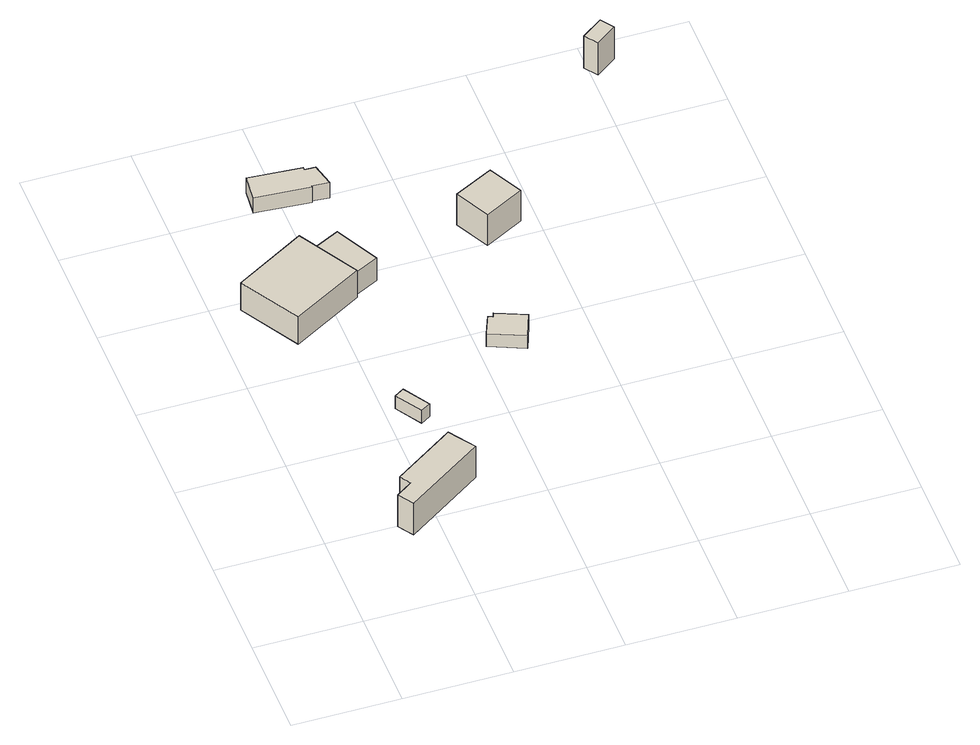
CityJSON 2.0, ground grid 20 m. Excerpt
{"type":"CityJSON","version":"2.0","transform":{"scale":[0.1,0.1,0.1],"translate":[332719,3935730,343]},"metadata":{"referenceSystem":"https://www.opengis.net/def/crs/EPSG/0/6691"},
"CityObjects":{
"building1":{"type":"Building","attributes":{"measuredHeight":14.3,"BuildingIDAttribute.prefecture":"14","BuildingIDAttribute.city":"14151","BuildingDetailAttribute.surveyYear":2015,"BuildingLandSlideRiskAttribute.description":"1","BuildingLandSlideRiskAttribute.areaType":"1"},"geometry":[{"type":"Solid","lod":"1","boundaries":[[[[0,1,2,3,4,5]],[[4,6,7,5]],[[3,8,6,4]],[[2,9,8,3]],[[1,10,9,2]],[[0,11,10,1]],[[5,7,11,0]],[[6,8,9,10,11,7]]]]}]},
"building2":{"type":"Building","attributes":{"measuredHeight":4,"BuildingIDAttribute.prefecture":"14","BuildingIDAttribute.city":"14151","BuildingDetailAttribute.surveyYear":2015},"geometry":[{"type":"Solid","lod":"1","boundaries":[[[[12,13,14,15]],[[14,16,17,15]],[[13,18,16,14]],[[12,19,18,13]],[[15,17,19,12]],[[16,18,19,17]]]]}]},
"building3":{"type":"Building","attributes":{"usage":"431","measuredHeight":6.7,"storeysAboveGround":1,"BuildingIDAttribute.prefecture":"14","BuildingIDAttribute.city":"14151","BuildingDetailAttribute.totalFloorArea":206.38,"BuildingDetailAttribute.buildingFootprintArea":206.38,"BuildingDetailAttribute.buildingStructureType":"601","BuildingDetailAttribute.buildingStructureOrgType":"1","BuildingDetailAttribute.orgUsage":"143","BuildingDetailAttribute.surveyYear":2015,"BuildingLandSlideRiskAttribute.description":"1","BuildingLandSlideRiskAttribute.areaType":"1"},"geometry":[{"type":"Solid","lod":"1","boundaries":[[[[20,21,22,23]],[[22,24,25,23]],[[21,26,24,22]],[[20,27,26,21]],[[23,25,27,20]],[[24,26,27,25]]]]}]},
"building4":{"type":"Building","attributes":{"measuredHeight":6,"BuildingIDAttribute.prefecture":"14","BuildingIDAttribute.city":"14151","BuildingDetailAttribute.surveyYear":2015,"BuildingLandSlideRiskAttribute.description":"1","BuildingLandSlideRiskAttribute.areaType":"1"},"geometry":[{"type":"Solid","lod":"1","boundaries":[[[[28,29,30,31]],[[30,32,33,31]],[[29,34,32,30]],[[28,35,34,29]],[[31,33,35,28]],[[32,34,35,33]]]]}]},
"building5":{"type":"Building","attributes":{"BuildingIDAttribute.prefecture":"14","BuildingIDAttribute.city":"14151","BuildingDetailAttribute.surveyYear":2015,"BuildingLandSlideRiskAttribute.description":"1","BuildingLandSlideRiskAttribute.areaType":"1"},"geometry":[{"type":"Solid","lod":"1","boundaries":[[[[36,37,38,39,40,41]],[[40,42,43,41]],[[39,44,42,40]],[[38,45,44,39]],[[37,46,45,38]],[[36,47,46,37]],[[41,43,47,36]],[[42,44,45,46,47,43]]]]}]},
"building6":{"type":"Building","attributes":{"usage":"451","measuredHeight":5.2,"storeysAboveGround":1,"BuildingIDAttribute.prefecture":"14","BuildingIDAttribute.city":"14151","BuildingDetailAttribute.totalFloorArea":50.51,"BuildingDetailAttribute.buildingFootprintArea":50.51,"BuildingDetailAttribute.buildingStructureType":"601","BuildingDetailAttribute.buildingStructureOrgType":"1","BuildingDetailAttribute.orgUsage":"200","BuildingDetailAttribute.surveyYear":2015,"BuildingLandSlideRiskAttribute.description":"1","BuildingLandSlideRiskAttribute.areaType":"1"},"geometry":[{"type":"Solid","lod":"1","boundaries":[[[[48,49,50,51,52,53,54,55]],[[54,56,57,55]],[[53,58,56,54]],[[52,59,58,53]],[[51,60,59,52]],[[50,61,60,51]],[[49,62,61,50]],[[48,63,62,49]],[[55,57,63,48]],[[56,58,59,60,61,62,63,57]]]]}]},
"building7":{"type":"Building","attributes":{"usage":"431","measuredHeight":8.3,"storeysAboveGround":1,"BuildingIDAttribute.prefecture":"14","BuildingIDAttribute.city":"14151","BuildingDetailAttribute.totalFloorArea":49.58,"BuildingDetailAttribute.buildingFootprintArea":49.58,"BuildingDetailAttribute.buildingStructureType":"601","BuildingDetailAttribute.buildingStructureOrgType":"1","BuildingDetailAttribute.orgUsage":"143","BuildingDetailAttribute.surveyYear":2015,"BuildingLandSlideRiskAttribute.description":"1","BuildingLandSlideRiskAttribute.areaType":"1"},"geometry":[{"type":"Solid","lod":"1","boundaries":[[[[64,65,66,67]],[[66,68,69,67]],[[65,70,68,66]],[[64,71,70,65]],[[67,69,71,64]],[[68,70,71,69]]]]}]},
"building8":{"type":"Building","attributes":{"measuredHeight":9,"BuildingIDAttribute.prefecture":"14","BuildingIDAttribute.city":"14151","BuildingDetailAttribute.surveyYear":2015},"geometry":[{"type":"Solid","lod":"1","boundaries":[[[[72,73,74,75]],[[74,76,77,75]],[[73,78,76,74]],[[72,79,78,73]],[[75,77,79,72]],[[76,78,79,77]]]]}]}
},
"vertices":[
[90,1,177],[71,29,177],[102,50,177],[89,70,177],[202,146,177],[235,98,177],[202,146,251],[235,98,251],[89,70,251],[102,50,251],[71,29,251],[90,1,251],
[162,304,175],[180,315,175],[211,266,175],[193,255,175],[211,266,205],[193,255,205],[180,315,205],[162,304,205],
[5,649,142],[136,725,142],[201,613,142],[70,538,142],[201,613,206],[70,538,206],[136,725,206],[5,649,206],
[160,702,142],[204,724,142],[246,641,142],[202,619,142],[246,641,195],[202,619,195],[204,724,195],[160,702,195],
[441,417,175],[422,369,175],[357,396,175],[373,435,175],[382,432,175],[385,440,175],[382,432,205],[385,440,205],[373,435,205],[357,396,205],[422,369,205],[441,417,205],
[254,1043,3],[254,1038,3],[274,1037,3],[284,994,3],[253,996,3],[253,993,3],[150,1001,3],[154,1051,3],[150,1001,39],[154,1051,39],[253,993,39],[253,996,39],[284,994,39],[274,1037,39],[254,1038,39],[254,1043,39],
[424,742,125],[497,779,125],[530,715,125],[457,677,125],[530,715,197],[457,677,197],[497,779,197],[424,742,197],
[803,1101,30],[785,1125,30],[824,1153,30],[841,1129,30],[824,1153,106],[841,1129,106],[785,1125,106],[803,1101,106]
]}
